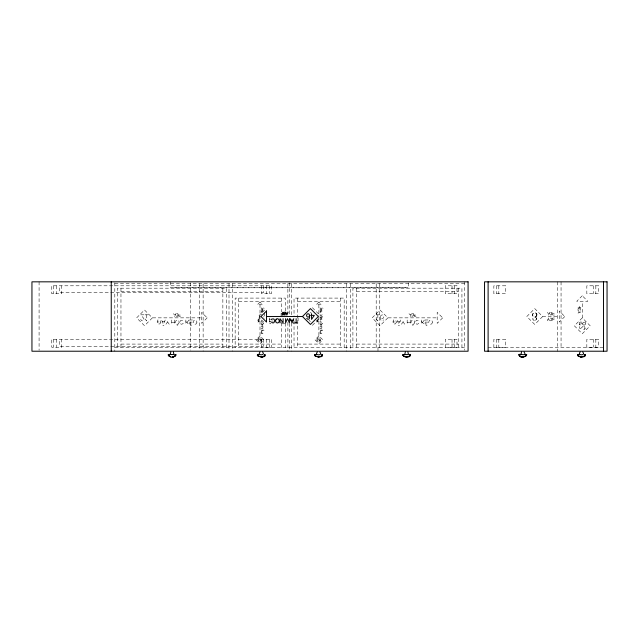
<?xml version="1.0" encoding="UTF-8"?>
<svg xmlns="http://www.w3.org/2000/svg" width="639" height="639" viewBox="0 0 639 639"><rect width="100%" height="100%" fill="white"/><g stroke="black" fill="none" stroke-linecap="round" stroke-linejoin="round"><path stroke-width="0.48" stroke-dasharray="3.19 2.4" d="M380.524 316.736L380.972 315.386L382.218 314.835L383.392 315.386L383.879 316.736L383.376 318.086L382.218 318.549L381.052 317.95L380.524 316.736L380.524 318.781L381.068 320.403L382.218 320.922L383.672 319.859M583.607 329.58L584.813 329.141L584.837 326.88L583.838 326.377L582.632 326.793M584.813 329.141L585.244 327.991M547.415 320.81L548.589 317.958L549.852 320.81M261.055 314.811L261.327 314.164M536.888 315.027L536.217 316.593L534.715 317.359L533.222 316.76L532.575 315.027L533.206 313.294L534.715 312.575L536.313 313.294L536.888 317.663L536.193 319.74L534.715 320.411L532.838 319.045M165.229 319.979L163.344 324.221L161.611 319.979M175.941 313.605L174.679 316.433L173.52 313.605M400.741 319.979L398.856 324.221L397.123 319.979M411.452 313.605L410.19 316.433L409.032 313.605M549.852 312.247L548.589 315.099L547.415 312.247M258.627 320.123L259.178 319.883L259.258 320.642L257.908 320.642L258.228 319.692L258.627 320.642M317.511 320.642L318.062 319.883L318.134 320.642L316.784 320.642L316.784 320.123M579.469 309.14L580.132 308.405L580.587 308.653L580.747 310.203L577.991 310.203L578.103 308.573L578.646 308.27L579.469 309.14L579.469 310.203M263.675 317.088L263.955 316.553M263.675 330.73L263.955 330.195M322.551 317.088L322.831 316.553M322.551 330.73L322.831 330.195M165.94 324.245L167.562 321.88L167.562 319.979M401.452 324.245L403.073 321.88L403.073 319.979M183.321 323.294L181.835 324.277L180.821 323.965L179.91 322.168L180.821 320.291L182.866 320.291L183.409 321.09M418.833 323.294L417.347 324.277L416.332 323.965L415.422 322.168L416.332 320.291L418.377 320.291L418.92 321.09M186.971 322.607L188.888 319.979M422.483 322.607L424.4 319.979M320.722 319.364L322.024 317.966M582.64 326.769L579.261 329.692L579.261 326.481M152.378 317.855L144.51 325.722L136.642 317.855L144.51 309.987L152.378 317.855L201.668 317.855M264.578 310.083L259.027 315.634L260.416 317.024M260.416 316.033L259.027 317.415L264.578 322.967M260.001 335.906L256.119 339.796L260.001 343.686L263.891 339.796L260.001 335.906L260.001 304.779M312.375 325.347L320.307 317.415M318.885 335.906L314.995 339.796L318.885 343.686L322.767 339.796L318.885 335.906L318.885 315.482M387.889 317.855L380.021 325.722L372.154 317.855L380.021 309.987L387.889 317.855L437.18 317.855M542.663 316.529L534.731 324.452L526.8 316.529L534.731 308.597L542.663 316.529L559.237 316.529M582.273 317.871L574.341 325.802L582.273 333.734L590.196 325.802L582.273 317.871L582.273 301.304M177.954 324.716L177.322 325.339L176.715 324.716M263.396 323.885L263.396 323.27M322.28 323.885L322.28 323.27M413.465 324.716L412.834 325.339L412.227 324.716M261.055 328.406L263.164 327.591M319.931 328.406L322.04 327.591M261.607 320.57L261.207 321.856L262.134 322.304L263.02 321.856L263.02 320.85M320.482 320.57L320.083 321.856L321.018 322.304L321.904 321.856L321.577 320.618M269.993 317.95L269.331 318.374L269.331 319.684L270.688 319.684M269.993 319.74L269.331 320.163L269.331 321.465L270.688 321.465M260.808 341.665L261.351 340.323L260.808 340.1L260.145 340.859L259.378 340.02L258.491 340.859L259.282 341.705M319.684 341.665L320.227 340.323L319.684 340.1L319.021 340.859L318.254 340.02L317.375 340.859L318.166 341.705M264.234 308.23L263.787 308.054M323.11 308.23L322.663 308.054M551.401 319.332L552.128 318.661L551.88 318.206L550.331 318.046L550.331 320.81L551.96 320.698L552.272 320.147L551.401 319.332L550.331 319.332M177.474 315.075L178.337 314.26L177.474 313.605L176.412 313.605L176.412 316.345L177.954 316.185L177.962 315.299L176.412 315.075M412.986 315.075L413.848 314.26L413.545 313.717L411.923 313.605L411.923 316.345L413.705 315.738L411.923 315.075M551.401 313.725L552.272 312.91L551.401 312.247L550.331 312.247L550.331 315.003L551.88 314.843L551.896 313.949L550.331 313.725M257.908 322.072L259.306 321.497L257.908 320.882M261.055 331.345L263.148 330.491L261.055 329.556M316.784 322.072L318.182 321.497L316.784 320.882M319.931 331.345L322.032 330.491L319.931 329.556M577.991 313.118L580.843 311.952L577.991 310.682M260.856 340.771L261.615 340.499L261.631 339.069L260.241 338.989L258.1 340.843L258.1 338.814M319.74 340.771L320.49 340.499L320.506 339.069L319.117 338.989L316.976 340.843L316.976 338.814M579.261 324.364L583.319 323.198L585.324 321.92L585.324 325.379M114.812 283.62L464.513 283.62M120.963 291.743L222.859 291.743M356.474 291.743L458.371 291.743M238.714 301.656L281.735 301.656M297.59 301.656L340.611 301.656M577.991 307.79L580.771 307.79L580.771 306.057M261.055 309.332L263.14 309.332M319.931 309.332L322.016 309.332M261.055 310.834L263.14 310.834M319.931 310.834L322.016 310.834M263.124 311.185L261.055 311.185L263.124 312.671L261.055 312.671M322 311.185L319.931 311.185L322 312.671L319.931 312.671M547.823 313.222L549.42 313.222M552.743 313.725L554.253 313.725M173.92 314.58L175.501 314.58M409.431 314.58L411.013 314.58M143.887 314.819L140.652 314.819L143.599 318.222L143.991 319.436L143.487 320.443L142.369 320.85L141.211 320.419L140.772 319.212M145.005 314.819L148.368 314.819M376.163 314.835L379.518 314.835M178.808 315.075L180.302 315.075M414.32 315.075L415.813 315.075M554.476 315.035L552.743 315.035L552.743 312.247M180.525 316.369L178.808 316.369L178.808 313.605M416.037 316.369L414.32 316.369L414.32 313.605M554.476 318.022L552.743 318.022L552.743 320.81M319.931 319.364L322.024 319.364M552.743 319.324L554.253 319.324M257.908 319.46L259.274 319.46L259.274 318.613M547.823 319.827L549.42 319.827M192.459 319.979L189.591 319.979L189.591 324.013L192.459 324.013M427.97 319.979L425.111 319.979L425.111 324.013L427.97 324.013M162.202 321.441L164.582 321.441M397.714 321.441L400.094 321.441M157.098 321.96L158.999 321.96M392.61 321.96L394.511 321.96M189.591 322.112L192.195 322.112M425.111 322.112L427.707 322.112M171.659 322.232L174.711 322.232M407.171 322.232L410.222 322.232M281.831 323.789L285.042 323.789M261.055 324.876L263.14 324.876M319.931 324.876L322.016 324.876M261.055 326.377L263.14 326.377M319.931 326.377L322.016 326.377M120.963 344.086L222.859 344.086M238.714 344.086L281.735 344.086M297.59 344.086L340.611 344.086M356.474 344.086L458.371 344.086M114.812 347.648L229.002 347.648M232.572 347.648L464.513 347.648M488.108 347.648L603.48 347.648M280.848 322.631L281.607 322.775M270.96 322.072L269.331 321.129M270.96 323.853L269.331 322.919M310.171 312.599L311.313 312.998M317.104 319.692L317.511 320.123M583.822 326.409L584.813 326.912M425.973 325.275L427.068 325.842M398.369 325.275L399.463 325.842M190.462 325.275L191.556 325.842M162.857 325.275L163.951 325.842M320.874 328.406L322.04 329.205M261.998 328.406L263.164 329.205M319.931 317.871L321.233 318.813M421.381 321.577L424.192 324.205M185.869 321.577L188.681 324.205M376.163 318.925L377.841 320.922L377.841 314.835M145.005 318.925L146.682 320.938L146.682 314.819M312.375 307.702L320.307 315.634M309.068 320.259L310.394 321.585M403.073 321.88L404.719 324.245M167.562 321.88L169.207 324.245M293.389 322.431L294.012 323.837M272.757 320.658L273.005 321.729M595.828 285.801L595.828 293.732M595.828 339.325L595.828 347.257M593.567 285.801L593.567 293.732M593.567 339.325L593.567 347.257M579.469 306.289L579.469 307.79M578.966 311.121L578.966 312.719M561.058 281.831L561.058 347.648M557.488 281.831L557.488 351.218M498.811 285.801L498.811 293.732M498.811 339.325L498.811 347.257M496.551 285.801L496.551 293.732M496.551 339.325L496.551 347.257M464.513 281.831L464.513 350.228M461.933 347.648L461.933 288.181L352.904 288.181L352.904 347.648M458.371 288.181L458.371 347.648M454.281 285.801L454.281 293.732M454.281 339.325L454.281 347.257M452.029 285.801L452.029 293.732M452.029 339.325L452.029 347.257M421.381 319.979L421.381 324.205M410.222 319.979L410.222 324.197M408.609 282.821L408.609 287.782L170.717 287.782L170.717 281.831M407.171 319.979L407.171 324.197M405.637 287.782L173.696 287.782M379.766 283.62L379.766 347.648M377.984 347.648L377.984 351.218M376.195 283.62L376.195 347.648M356.474 288.181L356.474 347.648M350.324 283.62L350.324 350.228M346.761 283.62L346.761 351.218M344.181 347.648L344.181 298.093L294.028 298.093L294.028 315.93M340.611 298.093L340.611 347.648M321.928 316.105L321.928 317.519L319.931 317.519L319.931 316.105M321.05 309.332L321.05 310.834M320.986 316.233L320.986 317.519M321.05 324.876L321.05 326.377M320.914 332.639L320.914 333.574M320.65 329.876L320.65 331.05M318.885 304.779L318.885 314.508M318.15 318.613L318.15 319.46M317.263 321.09L317.263 321.872M298.078 317.775L298.078 322.096M297.59 298.093L297.59 347.648M294.028 320.89L294.028 347.648M291.448 283.62L291.448 315.426M291.448 323.022L291.448 351.218M289.667 282.821L289.667 315.538M289.667 323.462L289.667 351.218M287.877 283.62L287.877 311.928M287.877 322.296L287.877 351.218M285.306 310.977L285.306 298.093L235.152 298.093L235.152 347.648M285.306 323.166L285.306 347.648M281.735 298.093L281.735 311.968M281.735 322.871L281.735 347.648M269.394 285.801L269.394 293.732M269.394 339.325L269.394 347.257M266.423 285.801L266.423 293.732M266.423 339.325L266.423 347.257M264.578 312.791L264.578 318.406M263.452 285.801L263.452 292.734L59.707 292.734L59.707 285.801M263.452 339.325L263.452 346.266L59.707 346.266L59.707 339.325M262.166 309.332L262.166 310.834M262.166 324.876L262.166 326.377M262.038 332.639L262.038 333.574M261.774 329.876L261.774 331.05M261.463 285.801L261.463 293.732L271.375 293.732L271.375 285.801L51.775 285.801L51.775 293.732L61.687 293.732L61.687 285.801M261.463 339.325L261.463 347.257L271.375 347.257L271.375 339.325L51.775 339.325L51.775 347.257L61.687 347.257L61.687 339.325M258.627 318.725L258.627 319.46M258.388 321.09L258.388 321.872M238.714 298.093L238.714 347.648M232.572 283.62L232.572 351.218M229.002 283.62L229.002 350.228M226.422 347.648L226.422 288.181L117.392 288.181L117.392 347.648M222.859 288.181L222.859 347.648M203.13 283.62L203.13 351.218M199.56 283.62L199.56 350.228M190.542 282.821L190.542 350.228M185.869 319.979L185.869 324.205M174.711 319.979L174.711 324.197M171.659 319.979L171.659 324.197M120.963 288.181L120.963 347.648M114.812 282.821L114.812 351.218M56.727 285.801L56.727 293.732M56.727 339.325L56.727 347.257M53.756 285.801L53.756 293.732M53.756 339.325L53.756 347.257M39.083 281.831L39.083 350.228M160.9 322.136L159.838 323.909L157.713 324.053L157.713 319.979L160.165 320.339L160.9 322.136M396.412 322.136L395.349 323.909L393.225 324.053L393.225 319.979L395.677 320.339L396.412 322.136M263.172 308.03L262.182 308.98L261.055 308.03L262.11 307.111L263.172 308.03M263.172 323.582L262.182 324.524L261.055 323.582L262.11 322.655L263.172 323.582M322.048 308.03L321.058 308.98L319.931 308.03L320.986 307.111L322.048 308.03M322.048 314.811L321.058 315.754L319.931 314.811L320.986 313.885L322.048 314.811M322.048 323.582L321.058 324.524L319.931 323.582L320.986 322.655L322.048 323.582M179.2 322.112L178.577 323.845L177.33 324.269L176.068 323.845L175.413 322.256L176.052 320.554L177.33 319.979L178.64 320.522L179.2 322.112M196.948 322.112L196.325 323.845L195.079 324.269L193.817 323.845L193.162 322.256L193.801 320.554L195.079 319.979L196.389 320.522L196.948 322.112M414.711 322.112L414.088 323.845L412.842 324.269L411.58 323.845L410.925 322.256L411.564 320.554L412.842 319.979L414.152 320.522L414.711 322.112M432.459 322.112L431.836 323.845L430.59 324.269L429.328 323.845L428.673 322.256L429.312 320.554L430.59 319.979L431.9 320.522L432.459 322.112M537.016 314.755L536.496 316.097L533.261 317.695L532.774 318.821L533.261 320.027L534.659 320.634L536.089 320.027L536.584 318.821L536.089 317.695L532.974 316.097L532.447 314.755L532.974 313.414L534.659 312.639L536.496 313.414L537.016 314.755M261.231 332.064L261.055 333.27L263.068 333.27L262.733 331.857L261.231 332.064M320.115 332.064L319.931 333.27L321.944 333.27L321.609 331.857L320.115 332.064M258.747 338.095L258.747 339.269L259.546 339.517L261.311 339.245L261.543 338.702L260.496 337.895L258.747 338.095M317.623 338.095L317.623 339.269L318.422 339.517L320.187 339.245L320.419 338.702L319.372 337.895L317.623 338.095M579.885 322.32L579.293 323.725L579.885 325.011L580.915 325.419L581.945 325.011L583.167 322.631L584.03 322.248L584.949 322.631L585.412 323.725L584.949 324.796L584.03 325.163L583.167 324.796L581.945 322.32L580.915 321.92L579.885 322.32M207.172 317.855L201.668 323.358L201.668 312.343L207.172 317.855M260.001 302.055L257.285 304.779L262.725 304.779L260.001 302.055M318.885 302.055L316.161 304.779L321.601 304.779L318.885 302.055M442.683 317.855L437.18 323.358L437.18 312.343L442.683 317.855M582.273 295.753L576.721 301.304L587.824 301.304L582.273 295.753M564.788 316.529L559.237 322.08L559.237 310.977L564.788 316.529M456.981 285.801L445.287 285.801L445.287 293.732L456.981 293.732L456.981 285.801M505.553 285.801L493.851 285.801L493.851 293.732L505.553 293.732L505.553 285.801M598.527 285.801L586.826 285.801L586.826 293.732L598.527 293.732L598.527 285.801M456.981 339.325L445.287 339.325L445.287 347.257L456.981 347.257L456.981 339.325M505.553 339.325L493.851 339.325L493.851 347.257L505.553 347.257L505.553 339.325M598.527 339.325L586.826 339.325L586.826 347.257L598.527 347.257L598.527 339.325"/><path stroke-width="0.96" d="M169.79 354.437C165.836 353.679 170.357 357.888 171.915 357.169C173.209 357.976 178.057 354.389 174.902 354.437M259.003 354.437C252.101 356.115 268.508 358.886 264.466 354.437M321.752 354.437C325.946 358.783 309.308 356.195 316.289 354.437M404.311 354.437C398.816 355.396 411.38 359.613 410.366 354.437M524.068 352.041C528.405 357.832 515.433 351.57 519.731 356.123C521.041 359.11 529.228 355.244 525.593 354.437M579.158 354.437C572.36 356.011 588.391 358.998 584.701 354.437M170.797 352.041L170.214 354.573L170.861 354.573M260.009 352.041C256.375 355.755 266.223 355.707 262.589 352.041M317.303 352.041C313.701 355.803 323.478 355.803 319.883 352.041M405.318 352.041L404.735 354.573L408.489 354.573L407.898 352.041M521.488 352.041L520.977 354.573M580.172 352.041C576.506 355.667 586.442 355.819 582.752 352.041M526.264 355.348L526.36 354.437M175.989 354.925L174.567 356.482M265.193 354.925L263.779 356.482M410.51 354.925L409.088 356.482M526.68 354.925L525.258 356.482M585.356 354.925L583.934 356.482M288.037 312.247L286.871 315.099L285.601 312.247M293.804 318.669L292.055 322.943L290.154 318.669M309.667 315.482L309.18 316.617L308.094 317.184L307.008 316.744L306.536 315.482L306.992 314.228L308.094 313.701L309.252 314.228L309.667 317.399L309.164 318.909L308.094 319.396L306.728 318.406M257.333 354.589L258.06 354.437M271.287 319.788L271.839 318.981L273.899 318.981L274.818 320.874L273.899 322.687L272.869 322.999L271.383 322.016M322.32 355.356L321.066 356.482M525.985 355.731L522.958 357.169M302.495 316.529L310.418 308.597L318.35 316.529L310.418 324.452L302.495 316.529L266.527 316.529M168.512 354.437L168.888 355.731L170.605 356.786M257.725 354.437L257.821 355.348M315.011 354.437L315.746 356.091L318.422 357.169M403.033 354.437L403.409 355.731L405.126 356.786M519.203 354.437L519.93 356.091L522.614 357.169L521.192 356.802M577.88 354.437L577.976 355.348M284.059 313.725L283.333 314.396L283.572 314.843L285.13 315.003L285.13 312.247L283.492 312.359L283.189 312.91L284.059 313.725L285.13 313.725M318.773 357.169L321.441 356.091L322.24 354.469M406.787 357.169L409.455 356.091L410.19 354.437M581.642 357.169L584.31 356.091L585.108 354.469M173.672 356.81L172.266 357.169L174.934 356.091L175.669 354.437M262.877 356.81L261.479 357.169L264.147 356.091L264.873 354.437M286.04 313.222L287.638 313.222M281.208 313.725L282.71 313.725M280.984 315.035L282.71 315.035L282.71 312.247M310.61 315.354L314.308 315.354L311.528 319.396L311.528 313.701M290.809 320.139L293.205 320.139M294.523 322.903L297.734 322.903M409.847 354.437L410.573 354.589M168.848 354.437L173.968 354.573L173.385 352.041M409.775 354.437L410.406 354.437M524.603 354.437L526.744 354.589M584.621 354.437L585.26 354.437M579.877 356.802L581.29 357.169L578.255 355.731M405.022 356.802L406.444 357.169M261.127 357.169L258.092 355.731M578.982 356.482L577.56 354.925M520.306 356.482L518.884 354.925M404.136 356.482L402.714 354.925M316.113 356.482L314.692 354.925M258.819 356.482L257.405 354.925M169.615 356.482L168.193 354.925M603.48 281.831L603.48 351.218M488.108 281.831L488.108 351.218M296.129 318.669L296.129 322.903M289.443 318.669L289.443 322.935L287.462 318.669L285.569 322.935L285.569 318.669M283.093 318.669L283.093 322.895L280.058 318.669L280.058 322.895M111.25 281.831L111.25 351.218M276.096 319.22L275.529 320.826L276.16 322.567L277.414 322.991L278.684 322.567L279.347 320.962L278.708 319.252L277.414 318.669L276.096 319.22M266.527 310.977L260.976 316.529L266.527 322.08L266.527 310.977M468.083 281.831L31.95 281.831L31.95 351.218L468.083 351.218L468.083 281.831M607.05 281.831L484.538 281.831L484.538 351.218L607.05 351.218L607.05 281.831"/></g></svg>
